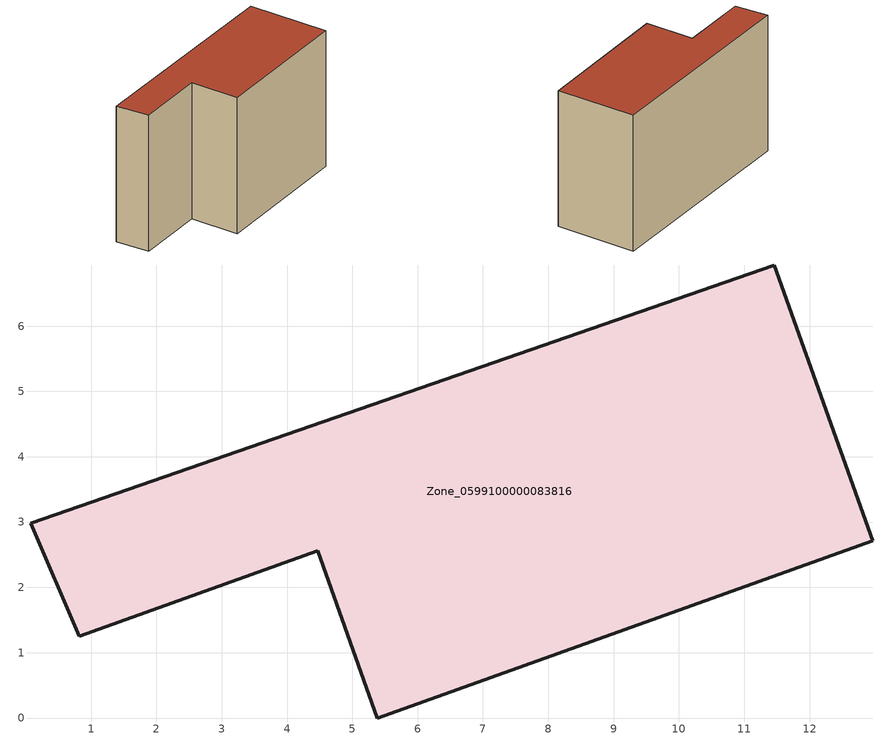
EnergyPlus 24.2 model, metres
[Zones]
Zone_0599100000083816
 floor ground (C_G): 0.07,2.98 11.46,6.94 12.97,2.72 5.38,0 4.47,2.56 0.82,1.25 z0
 wall outside (C_F): 5.38,0 12.97,2.72 11.46,6.94 0.07,2.98 0.82,1.25 4.47,2.56 5.38,0 z0:7.82
 roof outside (C_R): 0.82,1.25 4.47,2.56 5.38,0 12.97,2.72 11.46,6.94 0.07,2.98 z7.82
[BUILDING]
Pand.0599100000083816: North Axis=0; Terrain=City; Loads Convergence Tolerance Value=0.04; Temperature Convergence Tolerance Value=0.4; Solar Distribution=FullExterior; Maximum Number of Warmup Days=25; Minimum Number of Warmup Days=1
[Site:Location]
Rotterdam.The.Hague.AP_ZH_NLD Design_Conditions: Latitude=51.96; Longitude=4.45; Time Zone=1; Elevation=-4.5
[SITE:GROUNDTEMPERATURE:BUILDINGSURFACE]
18, 18, 18, 18, 18, 18, 18, 18, 18, 18, 18, 18
[MATERIAL] Thermal Absorptance=0.9; Solar Absorptance=0.7; Visible Absorptance=0.7
Name | Roughness | Thickness | Conductivity | Density | Specific Heat
G.TI.1946 | MediumSmooth | 0.15 | 1 | 540 | 1210
F.TI.1946 | Rough | 0.3 | 0.857143 | 1920 | 840
R.TI.1946 | MediumRough | 0.2 | 0.1 | 1500 | 1000
[CONSTRUCTION]
C_G: G.TI.1946
C_F: F.TI.1946
C_R: R.TI.1946
[ZONE]
Zone_0599100000083816: Type=1; Multiplier=1; Ceiling Height=Autocalculate; Volume=Autocalculate; Floor Area=autocalculate; Part of Total Floor Area=Yes
[ZONEINFILTRATION:DESIGNFLOWRATE]
Infil_Zone_0599100000083816: Zone or ZoneList or Space or SpaceList=Zone_0599100000083816; Schedule=AlwaysOn; Design Flow Rate Calculation Method=Flow/Area; Flow Rate per Floor Area=0.003; Constant Term Coefficient=1; Temperature Term Coefficient=0; Velocity Term Coefficient=0; Velocity Squared Term Coefficient=0
[HVACTEMPLATE:ZONE:IDEALLOADSAIRSYSTEM]
Zone_0599100000083816: Maximum Heating Supply Air Temperature=50; Minimum Cooling Supply Air Temperature=13; Maximum Heating Supply Air Humidity Ratio=0.0156; Minimum Cooling Supply Air Humidity Ratio=0.0077; Heating Limit=NoLimit; Cooling Limit=NoLimit; Dehumidification Control Type=ConstantSensibleHeatRatio; Cooling Sensible Heat Ratio=0.7; Dehumidification Setpoint=60; Humidification Control Type=None; Humidification Setpoint=30; Outdoor Air Method=None; Outdoor Air Flow Rate per Person=0.00944; Outdoor Air Flow Rate per Zone Floor Area=0; Outdoor Air Flow Rate per Zone=0; Demand Controlled Ventilation Type=None; Outdoor Air Economizer Type=NoEconomizer; Heat Recovery Type=None; Sensible Heat Recovery Effectiveness=0.7; Latent Heat Recovery Effectiveness=0.65
[ZONECONTROL:THERMOSTAT]
ThermostatControl_Zone_0599100000083816: Zone or ZoneList=Zone_0599100000083816; Control Type Schedule=DualSetpointControlType; Control 1=Thermostat_Zone_0599100000083816; Temperature Difference Between Cutout And Setpoint=0
[THERMOSTATSETPOINT:DUALSETPOINT]
Thermostat_Zone_0599100000083816: Heating Setpoint Temperature Schedule=HeatingSetpoint_Zone_0599100000083816; Cooling Setpoint Temperature Schedule=CoolingSetpoint_Zone_0599100000083816
[SCHEDULE:COMPACT]
HeatingSetpoint_Zone_0599100000083816: Through: 12/31, For: AllDays, Until: 24:00, 21
CoolingSetpoint_Zone_0599100000083816: Through: 12/31, For: AllDays, Until: 24:00, 24
DualSetpointControlType: Through: 12/31, For: AllDays, Until: 24:00, 4
AlwaysOn: Through: 12/31, For: AllDays, Until: 24:00, 1
